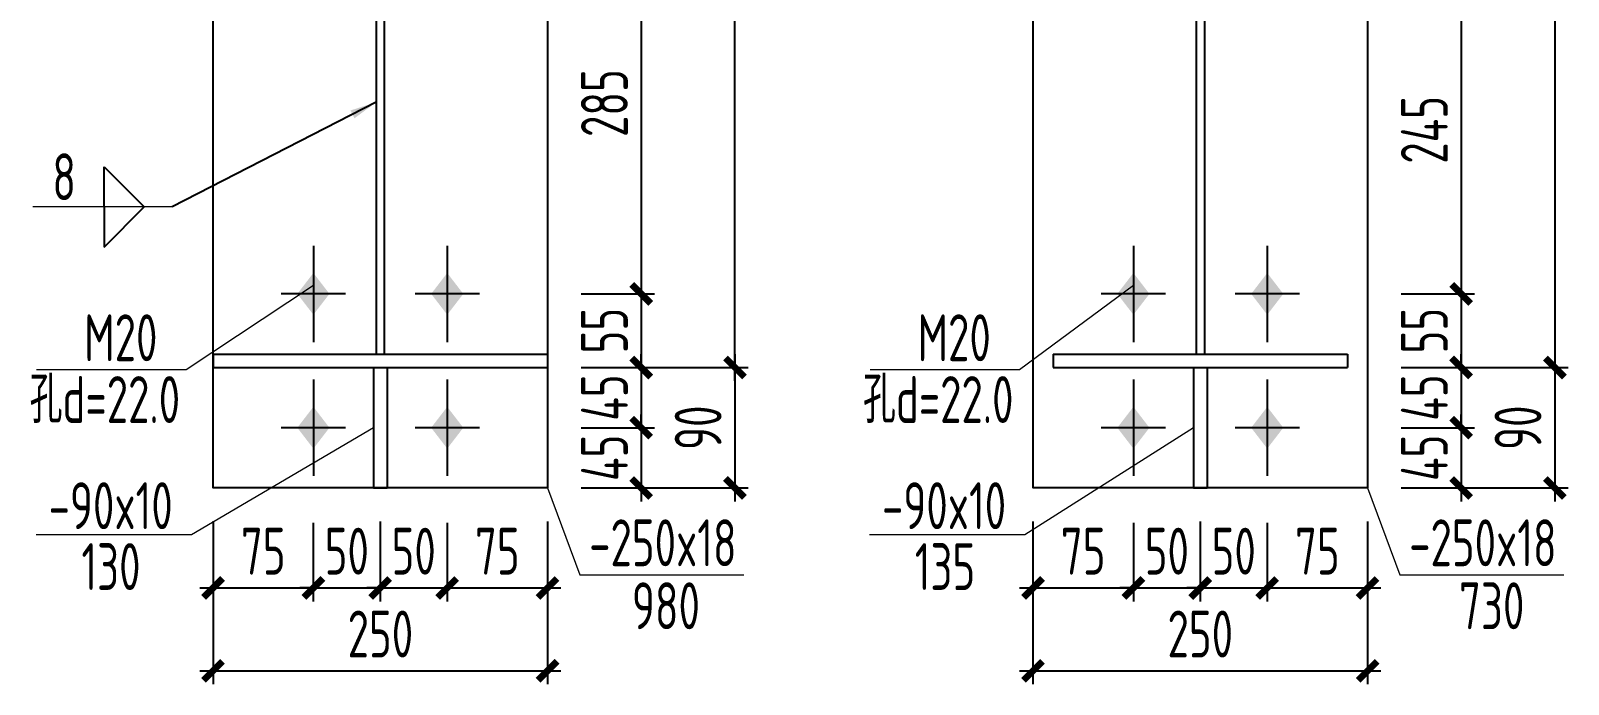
# Model space of a CAD drawing. Extents: x -3102990 to -851544, y -5293060 to -2540151.
# Drawn here: x -967672 to -956185, y -2648241 to -2643359 of the extents above; entities that cross this region are included whole.
import ezdxf

# ---------------------------------------------------------------- set-up
doc = ezdxf.new("R2010")
doc.units = 0
doc.header["$LTSCALE"] = 1000
doc.header["$PDMODE"] = 1
doc.linetypes.add('DOTE', pattern=[2.42, 2, -0.2, 0.02, -0.2])
doc.layers.get('0').update_dxf_attribs({"linetype": 'CONTINUOUS'})
doc.layers.get('Defpoints').update_dxf_attribs({"linetype": 'CONTINUOUS'})
for name, color, linetype in [('10', 7, 'CONTINUOUS'), ('AXIS', 253, 'DOTE'), ('COLU', 7, 'CONTINUOUS'), ('DIM', 3, 'CONTINUOUS'), ('TEXT', 7, 'CONTINUOUS'), ('WELD', 7, 'CONTINUOUS')]:
    doc.layers.add(name, color=color, linetype=linetype)
doc.styles.add('TSSD_Dimension', font='tssdeng.shx', dxfattribs={"width": 0.7, "bigfont": 'Hztxt.shx'})
doc.styles.add('TSSD_Rein', font='Tssdeng.shx', dxfattribs={"width": 0.75, "bigfont": 'hztxt.shx'})
doc.dimstyles.new('TSSD_10_100', dxfattribs={"dimtxt": 350, "dimasz": 100, "dimexe": 100, "dimexo": 250, "dimgap": 100, "dimtad": 1, "dimdec": 0, "dimlfac": 0.1, "dimzin": 0, "dimdsep": 46, "dimtxsty": 'TSSD_Dimension', "dimblk": 'ARCHTICK', "dimcen": 0, "dimdle": 100, "dimclrt": 7, "dimadec": 0, "dimazin": 0, "dimtfac": 1, "dimtdec": 0, "dimtix": 1, "dimtmove": 2, "dimatfit": 3, "dimldrblk": 'ARCHTICK', "dimfxl": 1, "dimtolj": 1, "dimtzin": 0, "dimarcsym": 0})
doc.dimstyles.new('TSSD_LEADER_STYLE_200.0', dxfattribs={"dimtxt": 700, "dimasz": 200, "dimexe": 200, "dimexo": 500, "dimgap": 0.09, "dimtad": 0, "dimtih": 1, "dimtoh": 1, "dimdec": 4, "dimzin": 0, "dimdsep": 46, "dimtxsty": 'Standard', "dimcen": 0.09, "dimdle": 200, "dimclrt": 7, "dimadec": 0, "dimazin": 0, "dimtfac": 1, "dimtdec": 4, "dimtofl": 0, "dimtmove": 0, "dimatfit": 3, "dimfxl": 1, "dimtolj": 1, "dimtzin": 0, "dimarcsym": 0})

# ---------------------------------------------------------------- blocks, each defined once
blk = doc.blocks.new('A$C5C7C78FF')
at = {"layer": '10', "color": 0}
blk.add_solid([(27.2, -141.2, -192), (-72.8, -11.2, -192), (127.2, -11.2, -192), (27.2, 118.8, -192)], dxfattribs=at)
at = {"layer": 'AXIS', "color": 0, "linetype": 'ByBlock'}
for p, q in [((27.2, -311.2, -192), (27.2, 288.8, -192)), ((227.2, -11.2, -192), (-172.8, -11.2, -192))]:
    blk.add_line(p, q, dxfattribs=at)
blk = doc.blocks.new('_ArchTick')
at = {"color": 0, "const_width": 0.5}
blk.add_lwpolyline([(-0.71, -0.71), (0.71, 0.71)], dxfattribs=at)
blk = doc.blocks.new('*D828')
at = {"layer": 'Defpoints', "color": 0}
for p in [(-963811, -2645325), (-963811, -2645875), (-963111, -2645875)]:
    blk.add_point(p, dxfattribs=at)
at = {"layer": 'DIM', "color": 0, "lineweight": -2}
for p, q in [((-963561, -2645325), (-963011, -2645325)), ((-963111, -2645225), (-963111, -2645975)), ((-963561, -2645875), (-963011, -2645875))]:
    blk.add_line(p, q, dxfattribs=at)
at = {"layer": 'DIM', "color": 0, "lineweight": -2, "xscale": 100, "yscale": 100, "zscale": 100}
for p, rotation in [((-963111, -2645325), 90), ((-963111, -2645875), 270)]:
    blk.add_blockref('_ArchTick', p, dxfattribs=dict(at, rotation=rotation))
at = {"layer": 'DIM', "color": 7, "insert": (-963386, -2645600), "char_height": 350, "attachment_point": 5, "rotation": 90, "style": 'TSSD_Dimension'}
blk.add_mtext('\\A1;55', dxfattribs=at)
blk = doc.blocks.new('*D829')
at = {"layer": 'Defpoints', "color": 0}
for p in [(-963811, -2645875), (-963811, -2646325), (-963111, -2646325)]:
    blk.add_point(p, dxfattribs=at)
at = {"layer": 'DIM', "color": 0, "lineweight": -2}
for p, q in [((-963111, -2645875), (-963111, -2645775)), ((-963561, -2645875), (-963011, -2645875)), ((-963111, -2645875), (-963111, -2646325)), ((-963561, -2646325), (-963011, -2646325)), ((-963111, -2646325), (-963111, -2646425))]:
    blk.add_line(p, q, dxfattribs=at)
at = {"layer": 'DIM', "color": 0, "lineweight": -2, "xscale": 100, "yscale": 100, "zscale": 100}
for p, rotation in [((-963111, -2645875), 270), ((-963111, -2646325), 90)]:
    blk.add_blockref('_ArchTick', p, dxfattribs=dict(at, rotation=rotation))
at = {"layer": 'DIM', "color": 7, "insert": (-963386, -2646100), "char_height": 350, "attachment_point": 5, "rotation": 90, "style": 'TSSD_Dimension'}
blk.add_mtext('\\A1;45', dxfattribs=at)
blk = doc.blocks.new('*D830')
at = {"layer": 'Defpoints', "color": 0}
for p in [(-963811, -2646325), (-963811, -2646775), (-963111, -2646775)]:
    blk.add_point(p, dxfattribs=at)
at = {"layer": 'DIM', "color": 0, "lineweight": -2}
for p, q in [((-963111, -2646325), (-963111, -2646225)), ((-963561, -2646325), (-963011, -2646325)), ((-963111, -2646325), (-963111, -2646775)), ((-963561, -2646775), (-963011, -2646775)), ((-963111, -2646775), (-963111, -2646875))]:
    blk.add_line(p, q, dxfattribs=at)
at = {"layer": 'DIM', "color": 0, "lineweight": -2, "xscale": 100, "yscale": 100, "zscale": 100}
for p, rotation in [((-963111, -2646325), 270), ((-963111, -2646775), 90)]:
    blk.add_blockref('_ArchTick', p, dxfattribs=dict(at, rotation=rotation))
at = {"layer": 'DIM', "color": 7, "insert": (-963386, -2646550), "char_height": 350, "attachment_point": 5, "rotation": 90, "style": 'TSSD_Dimension'}
blk.add_mtext('\\A1;45', dxfattribs=at)
blk = doc.blocks.new('*D831')
at = {"layer": 'Defpoints', "color": 0}
for p in [(-966310, -2646773), (-965561, -2646785), (-965561, -2647522)]:
    blk.add_point(p, dxfattribs=at)
at = {"layer": 'DIM', "color": 0, "lineweight": -2}
for p, q in [((-966310, -2647023), (-966310, -2647622)), ((-965561, -2647035), (-965561, -2647622)), ((-966410, -2647522), (-965461, -2647522))]:
    blk.add_line(p, q, dxfattribs=at)
at = {"layer": 'DIM', "color": 0, "lineweight": -2, "xscale": 100, "yscale": 100, "zscale": 100, "rotation": 180}
blk.add_blockref('_ArchTick', (-966310, -2647522), dxfattribs=at)
at = {"layer": 'DIM', "color": 0, "lineweight": -2, "xscale": 100, "yscale": 100, "zscale": 100}
blk.add_blockref('_ArchTick', (-965561, -2647522), dxfattribs=at)
at = {"layer": 'DIM', "color": 7, "insert": (-965935, -2647247), "char_height": 350, "attachment_point": 5, "style": 'TSSD_Dimension'}
blk.add_mtext('\\A1;75', dxfattribs=at)
blk = doc.blocks.new('*D832')
at = {"layer": 'Defpoints', "color": 0}
for p in [(-965561, -2646785), (-965061, -2646775), (-965061, -2647522)]:
    blk.add_point(p, dxfattribs=at)
at = {"layer": 'DIM', "color": 0, "lineweight": -2}
for p, q in [((-965561, -2647035), (-965561, -2647622)), ((-965061, -2647025), (-965061, -2647622)), ((-965561, -2647522), (-965661, -2647522)), ((-965561, -2647522), (-965061, -2647522)), ((-965061, -2647522), (-964961, -2647522))]:
    blk.add_line(p, q, dxfattribs=at)
at = {"layer": 'DIM', "color": 0, "lineweight": -2, "xscale": 100, "yscale": 100, "zscale": 100}
blk.add_blockref('_ArchTick', (-965561, -2647522), dxfattribs=at)
at = {"layer": 'DIM', "color": 0, "lineweight": -2, "xscale": 100, "yscale": 100, "zscale": 100, "rotation": 180}
blk.add_blockref('_ArchTick', (-965061, -2647522), dxfattribs=at)
at = {"layer": 'DIM', "color": 7, "insert": (-965311, -2647247), "char_height": 350, "attachment_point": 5, "style": 'TSSD_Dimension'}
blk.add_mtext('\\A1;50', dxfattribs=at)
blk = doc.blocks.new('*D833')
at = {"layer": 'Defpoints', "color": 0}
for p in [(-965061, -2646775), (-964561, -2646785), (-964561, -2647522)]:
    blk.add_point(p, dxfattribs=at)
at = {"layer": 'DIM', "color": 0, "lineweight": -2}
for p, q in [((-965061, -2647025), (-965061, -2647622)), ((-964561, -2647035), (-964561, -2647622)), ((-965061, -2647522), (-965161, -2647522)), ((-965061, -2647522), (-964561, -2647522)), ((-964561, -2647522), (-964461, -2647522))]:
    blk.add_line(p, q, dxfattribs=at)
at = {"layer": 'DIM', "color": 0, "lineweight": -2, "xscale": 100, "yscale": 100, "zscale": 100}
blk.add_blockref('_ArchTick', (-965061, -2647522), dxfattribs=at)
at = {"layer": 'DIM', "color": 0, "lineweight": -2, "xscale": 100, "yscale": 100, "zscale": 100, "rotation": 180}
blk.add_blockref('_ArchTick', (-964561, -2647522), dxfattribs=at)
at = {"layer": 'DIM', "color": 7, "insert": (-964811, -2647247), "char_height": 350, "attachment_point": 5, "style": 'TSSD_Dimension'}
blk.add_mtext('\\A1;50', dxfattribs=at)
blk = doc.blocks.new('*D834')
at = {"layer": 'Defpoints', "color": 0}
for p in [(-964561, -2646785), (-963811, -2646775), (-963811, -2647522)]:
    blk.add_point(p, dxfattribs=at)
at = {"layer": 'DIM', "color": 0, "lineweight": -2}
for p, q in [((-964561, -2647035), (-964561, -2647622)), ((-963811, -2647025), (-963811, -2647622)), ((-964661, -2647522), (-963711, -2647522))]:
    blk.add_line(p, q, dxfattribs=at)
at = {"layer": 'DIM', "color": 0, "lineweight": -2, "xscale": 100, "yscale": 100, "zscale": 100, "rotation": 180}
blk.add_blockref('_ArchTick', (-964561, -2647522), dxfattribs=at)
at = {"layer": 'DIM', "color": 0, "lineweight": -2, "xscale": 100, "yscale": 100, "zscale": 100}
blk.add_blockref('_ArchTick', (-963811, -2647522), dxfattribs=at)
at = {"layer": 'DIM', "color": 7, "insert": (-964186, -2647247), "char_height": 350, "attachment_point": 5, "style": 'TSSD_Dimension'}
blk.add_mtext('\\A1;75', dxfattribs=at)
blk = doc.blocks.new('*D835')
at = {"layer": 'Defpoints', "color": 0}
for p in [(-966310, -2646773), (-963811, -2646775), (-963811, -2648141)]:
    blk.add_point(p, dxfattribs=at)
at = {"layer": 'DIM', "color": 0, "lineweight": -2}
for p, q in [((-966310, -2647023), (-966310, -2648241)), ((-963811, -2647025), (-963811, -2648241)), ((-966410, -2648141), (-963711, -2648141))]:
    blk.add_line(p, q, dxfattribs=at)
at = {"layer": 'DIM', "color": 0, "lineweight": -2, "xscale": 100, "yscale": 100, "zscale": 100, "rotation": 180}
blk.add_blockref('_ArchTick', (-966310, -2648141), dxfattribs=at)
at = {"layer": 'DIM', "color": 0, "lineweight": -2, "xscale": 100, "yscale": 100, "zscale": 100}
blk.add_blockref('_ArchTick', (-963811, -2648141), dxfattribs=at)
at = {"layer": 'DIM', "color": 7, "insert": (-965060, -2647866), "char_height": 350, "attachment_point": 5, "style": 'TSSD_Dimension'}
blk.add_mtext('\\A1;250', dxfattribs=at)
blk = doc.blocks.new('_WELD004')
at = {"color": 0, "linetype": 'ByBlock'}
for p, q in [((0, 1), (1, 0)), ((0, 0), (0, 1))]:
    blk.add_line(p, q, dxfattribs=at)
blk = doc.blocks.new('*D837')
at = {"layer": 'Defpoints', "color": 0}
for p in [(-963811, -2645875), (-963811, -2646775), (-962411, -2646775)]:
    blk.add_point(p, dxfattribs=at)
at = {"layer": 'DIM', "color": 0, "lineweight": -2}
for p, q in [((-962411, -2645775), (-962411, -2646875)), ((-963561, -2645875), (-962311, -2645875)), ((-963561, -2646775), (-962311, -2646775))]:
    blk.add_line(p, q, dxfattribs=at)
at = {"layer": 'DIM', "color": 0, "lineweight": -2, "xscale": 100, "yscale": 100, "zscale": 100}
for p, rotation in [((-962411, -2645875), 90), ((-962411, -2646775), 270)]:
    blk.add_blockref('_ArchTick', p, dxfattribs=dict(at, rotation=rotation))
at = {"layer": 'DIM', "color": 7, "insert": (-962686, -2646325), "char_height": 350, "attachment_point": 5, "rotation": 90, "style": 'TSSD_Dimension'}
blk.add_mtext('\\A1;90', dxfattribs=at)
blk = doc.blocks.new('*D838')
at = {"layer": 'Defpoints', "color": 0, "ltscale": 1.5}
for p in [(-963811, -2637875), (-962411, -2637875), (-963811, -2645875)]:
    blk.add_point(p, dxfattribs=at)
at = {"layer": 'DIM', "color": 0, "lineweight": -2, "ltscale": 1.5}
for p, q in [((-962411, -2645975), (-962411, -2637775)), ((-963561, -2637875), (-962311, -2637875)), ((-963561, -2645875), (-962311, -2645875))]:
    blk.add_line(p, q, dxfattribs=at)
at = {"layer": 'DIM', "color": 0, "lineweight": -2, "ltscale": 1.5, "xscale": 100, "yscale": 100, "zscale": 100}
for p, rotation in [((-962411, -2637875), 90), ((-962411, -2645875), 270)]:
    blk.add_blockref('_ArchTick', p, dxfattribs=dict(at, rotation=rotation))
at = {"layer": 'DIM', "color": 7, "ltscale": 1.5, "insert": (-962686, -2641875), "char_height": 350, "attachment_point": 5, "rotation": 90, "style": 'TSSD_Dimension'}
blk.add_mtext('\\A1;800', dxfattribs=at)
blk = doc.blocks.new('*D842')
at = {"layer": 'Defpoints', "color": 0}
for p in [(-957684, -2645325), (-957684, -2645875), (-956985, -2645875)]:
    blk.add_point(p, dxfattribs=at)
at = {"layer": 'DIM', "color": 0, "lineweight": -2}
for p, q in [((-957434, -2645325), (-956885, -2645325)), ((-956985, -2645225), (-956985, -2645975)), ((-957434, -2645875), (-956885, -2645875))]:
    blk.add_line(p, q, dxfattribs=at)
at = {"layer": 'DIM', "color": 0, "lineweight": -2, "xscale": 100, "yscale": 100, "zscale": 100}
for p, rotation in [((-956985, -2645325), 90), ((-956985, -2645875), 270)]:
    blk.add_blockref('_ArchTick', p, dxfattribs=dict(at, rotation=rotation))
at = {"layer": 'DIM', "color": 7, "insert": (-957260, -2645600), "char_height": 350, "attachment_point": 5, "rotation": 90, "style": 'TSSD_Dimension'}
blk.add_mtext('\\A1;55', dxfattribs=at)
blk = doc.blocks.new('*D843')
at = {"layer": 'Defpoints', "color": 0}
for p in [(-957684, -2645875), (-957684, -2646325), (-956985, -2646325)]:
    blk.add_point(p, dxfattribs=at)
at = {"layer": 'DIM', "color": 0, "lineweight": -2}
for p, q in [((-956985, -2645875), (-956985, -2645775)), ((-957434, -2645875), (-956885, -2645875)), ((-956985, -2645875), (-956985, -2646325)), ((-957434, -2646325), (-956885, -2646325)), ((-956985, -2646325), (-956985, -2646425))]:
    blk.add_line(p, q, dxfattribs=at)
at = {"layer": 'DIM', "color": 0, "lineweight": -2, "xscale": 100, "yscale": 100, "zscale": 100}
for p, rotation in [((-956985, -2645875), 270), ((-956985, -2646325), 90)]:
    blk.add_blockref('_ArchTick', p, dxfattribs=dict(at, rotation=rotation))
at = {"layer": 'DIM', "color": 7, "insert": (-957260, -2646100), "char_height": 350, "attachment_point": 5, "rotation": 90, "style": 'TSSD_Dimension'}
blk.add_mtext('\\A1;45', dxfattribs=at)
blk = doc.blocks.new('*D844')
at = {"layer": 'Defpoints', "color": 0}
for p in [(-957684, -2646325), (-957684, -2646775), (-956985, -2646775)]:
    blk.add_point(p, dxfattribs=at)
at = {"layer": 'DIM', "color": 0, "lineweight": -2}
for p, q in [((-956985, -2646325), (-956985, -2646225)), ((-957434, -2646325), (-956885, -2646325)), ((-956985, -2646325), (-956985, -2646775)), ((-957434, -2646775), (-956885, -2646775)), ((-956985, -2646775), (-956985, -2646875))]:
    blk.add_line(p, q, dxfattribs=at)
at = {"layer": 'DIM', "color": 0, "lineweight": -2, "xscale": 100, "yscale": 100, "zscale": 100}
for p, rotation in [((-956985, -2646325), 270), ((-956985, -2646775), 90)]:
    blk.add_blockref('_ArchTick', p, dxfattribs=dict(at, rotation=rotation))
at = {"layer": 'DIM', "color": 7, "insert": (-957260, -2646550), "char_height": 350, "attachment_point": 5, "rotation": 90, "style": 'TSSD_Dimension'}
blk.add_mtext('\\A1;45', dxfattribs=at)
blk = doc.blocks.new('*D845')
at = {"layer": 'Defpoints', "color": 0}
for p in [(-960184, -2646775), (-959434, -2646785), (-959434, -2647522)]:
    blk.add_point(p, dxfattribs=at)
at = {"layer": 'DIM', "color": 0, "lineweight": -2}
for p, q in [((-960184, -2647025), (-960184, -2647622)), ((-959434, -2647035), (-959434, -2647622)), ((-960284, -2647522), (-959334, -2647522))]:
    blk.add_line(p, q, dxfattribs=at)
at = {"layer": 'DIM', "color": 0, "lineweight": -2, "xscale": 100, "yscale": 100, "zscale": 100, "rotation": 180}
blk.add_blockref('_ArchTick', (-960184, -2647522), dxfattribs=at)
at = {"layer": 'DIM', "color": 0, "lineweight": -2, "xscale": 100, "yscale": 100, "zscale": 100}
blk.add_blockref('_ArchTick', (-959434, -2647522), dxfattribs=at)
at = {"layer": 'DIM', "color": 7, "insert": (-959809, -2647247), "char_height": 350, "attachment_point": 5, "style": 'TSSD_Dimension'}
blk.add_mtext('\\A1;75', dxfattribs=at)
blk = doc.blocks.new('*D846')
at = {"layer": 'Defpoints', "color": 0}
for p in [(-959434, -2646785), (-958934, -2646775), (-958934, -2647522)]:
    blk.add_point(p, dxfattribs=at)
at = {"layer": 'DIM', "color": 0, "lineweight": -2}
for p, q in [((-959434, -2647035), (-959434, -2647622)), ((-958934, -2647025), (-958934, -2647622)), ((-959434, -2647522), (-959534, -2647522)), ((-959434, -2647522), (-958934, -2647522)), ((-958934, -2647522), (-958834, -2647522))]:
    blk.add_line(p, q, dxfattribs=at)
at = {"layer": 'DIM', "color": 0, "lineweight": -2, "xscale": 100, "yscale": 100, "zscale": 100}
blk.add_blockref('_ArchTick', (-959434, -2647522), dxfattribs=at)
at = {"layer": 'DIM', "color": 0, "lineweight": -2, "xscale": 100, "yscale": 100, "zscale": 100, "rotation": 180}
blk.add_blockref('_ArchTick', (-958934, -2647522), dxfattribs=at)
at = {"layer": 'DIM', "color": 7, "insert": (-959184, -2647247), "char_height": 350, "attachment_point": 5, "style": 'TSSD_Dimension'}
blk.add_mtext('\\A1;50', dxfattribs=at)
blk = doc.blocks.new('*D847')
at = {"layer": 'Defpoints', "color": 0}
for p in [(-958934, -2646775), (-958434, -2646785), (-958434, -2647522)]:
    blk.add_point(p, dxfattribs=at)
at = {"layer": 'DIM', "color": 0, "lineweight": -2}
for p, q in [((-958934, -2647025), (-958934, -2647622)), ((-958434, -2647035), (-958434, -2647622)), ((-958934, -2647522), (-959034, -2647522)), ((-958934, -2647522), (-958434, -2647522)), ((-958434, -2647522), (-958334, -2647522))]:
    blk.add_line(p, q, dxfattribs=at)
at = {"layer": 'DIM', "color": 0, "lineweight": -2, "xscale": 100, "yscale": 100, "zscale": 100}
blk.add_blockref('_ArchTick', (-958934, -2647522), dxfattribs=at)
at = {"layer": 'DIM', "color": 0, "lineweight": -2, "xscale": 100, "yscale": 100, "zscale": 100, "rotation": 180}
blk.add_blockref('_ArchTick', (-958434, -2647522), dxfattribs=at)
at = {"layer": 'DIM', "color": 7, "insert": (-958684, -2647247), "char_height": 350, "attachment_point": 5, "style": 'TSSD_Dimension'}
blk.add_mtext('\\A1;50', dxfattribs=at)
blk = doc.blocks.new('*D848')
at = {"layer": 'Defpoints', "color": 0}
for p in [(-958434, -2646785), (-957684, -2646775), (-957684, -2647522)]:
    blk.add_point(p, dxfattribs=at)
at = {"layer": 'DIM', "color": 0, "lineweight": -2}
for p, q in [((-958434, -2647035), (-958434, -2647622)), ((-957684, -2647025), (-957684, -2647622)), ((-958534, -2647522), (-957584, -2647522))]:
    blk.add_line(p, q, dxfattribs=at)
at = {"layer": 'DIM', "color": 0, "lineweight": -2, "xscale": 100, "yscale": 100, "zscale": 100, "rotation": 180}
blk.add_blockref('_ArchTick', (-958434, -2647522), dxfattribs=at)
at = {"layer": 'DIM', "color": 0, "lineweight": -2, "xscale": 100, "yscale": 100, "zscale": 100}
blk.add_blockref('_ArchTick', (-957684, -2647522), dxfattribs=at)
at = {"layer": 'DIM', "color": 7, "insert": (-958059, -2647247), "char_height": 350, "attachment_point": 5, "style": 'TSSD_Dimension'}
blk.add_mtext('\\A1;75', dxfattribs=at)
blk = doc.blocks.new('*D849')
at = {"layer": 'Defpoints', "color": 0}
for p in [(-960184, -2646775), (-957684, -2646775), (-957684, -2648141)]:
    blk.add_point(p, dxfattribs=at)
at = {"layer": 'DIM', "color": 0, "lineweight": -2}
for p, q in [((-960184, -2647025), (-960184, -2648241)), ((-957684, -2647025), (-957684, -2648241)), ((-960284, -2648141), (-957584, -2648141))]:
    blk.add_line(p, q, dxfattribs=at)
at = {"layer": 'DIM', "color": 0, "lineweight": -2, "xscale": 100, "yscale": 100, "zscale": 100, "rotation": 180}
blk.add_blockref('_ArchTick', (-960184, -2648141), dxfattribs=at)
at = {"layer": 'DIM', "color": 0, "lineweight": -2, "xscale": 100, "yscale": 100, "zscale": 100}
blk.add_blockref('_ArchTick', (-957684, -2648141), dxfattribs=at)
at = {"layer": 'DIM', "color": 7, "insert": (-958934, -2647866), "char_height": 350, "attachment_point": 5, "style": 'TSSD_Dimension'}
blk.add_mtext('\\A1;250', dxfattribs=at)
blk = doc.blocks.new('*D851')
at = {"layer": 'Defpoints', "color": 0}
for p in [(-957684, -2645875), (-957684, -2646775), (-956285, -2646775)]:
    blk.add_point(p, dxfattribs=at)
at = {"layer": 'DIM', "color": 0, "lineweight": -2}
for p, q in [((-956285, -2645775), (-956285, -2646875)), ((-957434, -2645875), (-956185, -2645875)), ((-957434, -2646775), (-956185, -2646775))]:
    blk.add_line(p, q, dxfattribs=at)
at = {"layer": 'DIM', "color": 0, "lineweight": -2, "xscale": 100, "yscale": 100, "zscale": 100}
for p, rotation in [((-956285, -2645875), 90), ((-956285, -2646775), 270)]:
    blk.add_blockref('_ArchTick', p, dxfattribs=dict(at, rotation=rotation))
at = {"layer": 'DIM', "color": 7, "insert": (-956560, -2646325), "char_height": 350, "attachment_point": 5, "rotation": 90, "style": 'TSSD_Dimension'}
blk.add_mtext('\\A1;90', dxfattribs=at)
blk = doc.blocks.new('*D852')
at = {"layer": 'Defpoints', "color": 0}
for p in [(-957684, -2639875), (-957684, -2645875), (-956285, -2645875)]:
    blk.add_point(p, dxfattribs=at)
at = {"layer": 'DIM', "color": 0, "lineweight": -2}
for p, q in [((-956285, -2639775), (-956285, -2645975)), ((-957434, -2639875), (-956185, -2639875)), ((-957434, -2645875), (-956185, -2645875))]:
    blk.add_line(p, q, dxfattribs=at)
at = {"layer": 'DIM', "color": 0, "lineweight": -2, "xscale": 100, "yscale": 100, "zscale": 100}
for p, rotation in [((-956285, -2639875), 90), ((-956285, -2645875), 270)]:
    blk.add_blockref('_ArchTick', p, dxfattribs=dict(at, rotation=rotation))
at = {"layer": 'DIM', "color": 7, "insert": (-956560, -2642875), "char_height": 350, "attachment_point": 5, "rotation": 90, "style": 'TSSD_Dimension'}
blk.add_mtext('\\A1;600', dxfattribs=at)
blk = doc.blocks.new('*D867')
at = {"layer": 'Defpoints', "color": 0, "ltscale": 1.5}
for p in [(-963811, -2642475), (-963811, -2645325), (-963111, -2645325)]:
    blk.add_point(p, dxfattribs=at)
at = {"layer": 'DIM', "color": 0, "lineweight": -2, "ltscale": 1.5}
for p, q in [((-963111, -2642375), (-963111, -2645425)), ((-963561, -2642475), (-963011, -2642475)), ((-963561, -2645325), (-963011, -2645325))]:
    blk.add_line(p, q, dxfattribs=at)
at = {"layer": 'DIM', "color": 0, "lineweight": -2, "ltscale": 1.5, "xscale": 100, "yscale": 100, "zscale": 100}
for p, rotation in [((-963111, -2642475), 90), ((-963111, -2645325), 270)]:
    blk.add_blockref('_ArchTick', p, dxfattribs=dict(at, rotation=rotation))
at = {"layer": 'DIM', "color": 7, "ltscale": 1.5, "insert": (-963386, -2643900), "char_height": 350, "attachment_point": 5, "rotation": 90, "style": 'TSSD_Dimension'}
blk.add_mtext('\\A1;285', dxfattribs=at)
blk = doc.blocks.new('*D868')
at = {"layer": 'Defpoints', "color": 0, "ltscale": 1.5}
for p in [(-957683, -2642875), (-957684, -2645325, -288), (-956985, -2645325)]:
    blk.add_point(p, dxfattribs=at)
at = {"layer": 'DIM', "color": 0, "lineweight": -2, "ltscale": 1.5}
for p, q in [((-956985, -2642775), (-956985, -2645425)), ((-957433, -2642875), (-956885, -2642875)), ((-957434, -2645325), (-956885, -2645325))]:
    blk.add_line(p, q, dxfattribs=at)
at = {"layer": 'DIM', "color": 0, "lineweight": -2, "ltscale": 1.5, "xscale": 100, "yscale": 100, "zscale": 100}
for p, rotation in [((-956985, -2642875), 90), ((-956985, -2645325), 270)]:
    blk.add_blockref('_ArchTick', p, dxfattribs=dict(at, rotation=rotation))
at = {"layer": 'DIM', "color": 7, "lineweight": 5, "ltscale": 1.5, "insert": (-957260, -2644100), "char_height": 350, "attachment_point": 5, "rotation": 90, "style": 'TSSD_Dimension'}
blk.add_mtext('\\A1;245', dxfattribs=at)

msp = doc.modelspace()

# ---------------------------------------------------------------- linework, layer by layer
at = {"layer": 'COLU', "linetype": 'ByBlock'}
for p, q in [((-965090.5, -2637974.86, -288), (-965090.5, -2645774.86, -288)), ((-965030.5, -2637974.86, -288), (-965030.5, -2645774.86, -288)), ((-958963.8, -2639974.86, -288), (-958963.8, -2645774.86, -288)), ((-958903.8, -2639974.86, -288), (-958903.8, -2645774.86, -288)), ((-963810.5, -2644574.86, -288), (-963810.5, -2644674.86, -288)), ((-966310.5, -2645774.86, -288), (-963810.5, -2645774.86, -288)), ((-966310.5, -2645774.86, -288), (-966310.5, -2645874.86, -288)), ((-963810.5, -2645774.86, -288), (-963810.5, -2645874.86, -288)), ((-960033.8, -2645774.86, -288), (-957833.8, -2645774.86, -288)), ((-960033.8, -2645774.86, -288), (-960033.8, -2645874.86, -288)), ((-957833.8, -2645774.86, -288), (-957833.8, -2645874.86, -288)), ((-966310.5, -2645874.86, -288), (-963810.5, -2645874.86, -288)), ((-965110.5, -2645874.86, -288), (-965110.5, -2646774.86, -288)), ((-965010.5, -2645874.86, -288), (-965010.5, -2646774.86, -288)), ((-960033.8, -2645874.86, -288), (-957833.8, -2645874.86, -288)), ((-958983.8, -2645874.86, -288), (-958983.8, -2646774.86, -288)), ((-958883.8, -2645874.86, -288), (-958883.8, -2646774.86, -288)), ((-965110.5, -2646774.86, -288), (-965010.5, -2646774.86, -288)), ((-958983.8, -2646774.86, -288), (-958883.8, -2646774.86, -288))]:
    msp.add_line(p, q, dxfattribs=at)
at = {"layer": 'COLU', "linetype": 'ByBlock', "lineweight": 9}
for p, q in [((-965560.5, -2645261.63, -288), (-966511.58, -2645891.24, -96)), ((-959433.8, -2645261.63, -288), (-960284.88, -2645891.24, -96)), ((-965110.5, -2646324.86, -288), (-966470.79, -2647123.97, -288)), ((-958983.8, -2646324.86, -288), (-960244.09, -2647123.97, -288)), ((-963810.5, -2646774.86, -288), (-963569.51, -2647423.38, -96)), ((-957683.8, -2646774.86, -288), (-957442.82, -2647423.38, -96)), ((-966470.79, -2647123.97, -288), (-967631.78, -2647123.97, -288)), ((-960244.09, -2647123.97, -288), (-961405.08, -2647123.97, -288)), ((-963569.51, -2647423.38, -96), (-962343.46, -2647423.38, -96)), ((-957442.82, -2647423.38, -96), (-956216.76, -2647423.38, -96))]:
    msp.add_line(p, q, dxfattribs=at)
at = {"layer": 'COLU', "elevation": -288}
for points in [[(-966310.5, -2636974.86), (-963810.5, -2636974.86), (-963810.5, -2646774.86), (-966310.5, -2646774.86)], [(-960183.8, -2638974.86), (-957683.8, -2638974.86), (-957683.8, -2646774.86), (-960183.8, -2646774.86)]]:
    msp.add_lwpolyline(points, close=True, dxfattribs=at)
at = {"layer": 'TEXT', "lineweight": 9}
for p, q in [((-966511.58, -2645891.24, -96), (-967628.37, -2645891.24, -96)), ((-960284.88, -2645891.24, -96), (-961401.67, -2645891.24, -96))]:
    msp.add_line(p, q, dxfattribs=at)
at = {"layer": 'WELD', "lineweight": 9}
msp.add_line((-966614.67, -2644675.32, -576), (-967655.77, -2644675.32, -576), dxfattribs=at)

# ---------------------------------------------------------------- block references
at = {"layer": 'COLU', "linetype": 'ByBlock', "xscale": -1.199999999953434, "yscale": 1.199999999720603, "zscale": 1.200000000000045, "rotation": 180}
for p in [(-965593.17, -2645338.29, -57.6), (-964593.17, -2645338.29, -57.6), (-959466.47, -2645338.29, -57.6), (-958466.47, -2645338.29, -57.6), (-965593.17, -2646338.29, -57.6), (-964593.17, -2646338.29, -57.6), (-959466.47, -2646338.29, -57.6), (-958466.47, -2646338.29, -57.6)]:
    msp.add_blockref('A$C5C7C78FF', p, dxfattribs=at)
at = {"layer": 'WELD', "xscale": 300, "yscale": 300, "zscale": 300}
msp.add_blockref('_WELD004', (-967124.27, -2644675.32, -576), dxfattribs=at)
at = {"layer": 'WELD', "xscale": -300, "yscale": 300, "zscale": 300, "rotation": 180}
msp.add_blockref('_WELD004', (-967124.27, -2644675.32, -576), dxfattribs=at)

# ---------------------------------------------------------------- texts
at = {"layer": 'TEXT', "lineweight": 9, "style": 'TSSD_Rein', "width": 0.7}
for s, p in [('8', (-967510.88, -2644625.32, -576)), ('M20', (-967273.41, -2645827.78, -96)), ('M20', (-961046.71, -2645827.78, -96)), ('孔d=22.0', (-967680.58, -2646289.38, -96)), ('孔d=22.0', (-961453.88, -2646289.38, -96)), ('-90x10', (-967538.87, -2647082.36, -288)), ('-90x10', (-961312.17, -2647082.36, -288)), ('-250x18', (-963499.9, -2647359.52, -96)), ('-250x18', (-957373.2, -2647359.52, -96)), ('130', (-967293.55, -2647537.29, -288)), ('135', (-961066.86, -2647537.29, -288)), ('980', (-963180.96, -2647829.99, -96)), ('730', (-957000.68, -2647829.99, -96))]:
    msp.add_text(s, height=350, dxfattribs=at).set_placement(p)

# ---------------------------------------------------------------- dimensions: what is measured, and where the dimension line sits
at = {"layer": 'DIM', "ltscale": 1.5}
for base, p1, p2, picture, middle in [((-962411.5, -2637874.86), (-963810.5, -2645874.86), (-963810.5, -2637874.86), '*D838', (-962686.5, -2641874.86)), ((-963111.46, -2645324.86), (-963810.5, -2642474.86), (-963810.5, -2645324.86), '*D867', (-963386.46, -2643899.86))]:
    dim = msp.add_linear_dim(base=base, p1=p1, p2=p2, angle=90, dimstyle='TSSD_10_100', dxfattribs=at)
    dim.commit()
    dim.dimension.update_dxf_attribs({"geometry": picture, "text_midpoint": middle})
at = {"layer": 'DIM'}
for base, p1, p2, picture, middle in [((-956284.8, -2645874.86, -288), (-957683.8, -2639874.86, -288), (-957683.8, -2645874.86, -288), '*D852', (-956559.8, -2642874.86, -288)), ((-963111.46, -2645874.86, -288), (-963810.5, -2645324.86, -288), (-963810.5, -2645874.86, -288), '*D828', (-963386.46, -2645599.86, -288)), ((-956984.76, -2645874.86, -288), (-957683.8, -2645324.86, -288), (-957683.8, -2645874.86, -288), '*D842', (-957259.76, -2645599.86, -288)), ((-963111.46, -2646324.86, -288), (-963810.5, -2645874.86, -288), (-963810.5, -2646324.86, -288), '*D829', (-963386.46, -2646099.86, -288)), ((-962411.5, -2646774.86, -288), (-963810.5, -2645874.86, -288), (-963810.5, -2646774.86, -288), '*D837', (-962686.5, -2646324.86, -288)), ((-956984.76, -2646324.86, -288), (-957683.8, -2645874.86, -288), (-957683.8, -2646324.86, -288), '*D843', (-957259.76, -2646099.86, -288)), ((-956284.8, -2646774.86, -288), (-957683.8, -2645874.86, -288), (-957683.8, -2646774.86, -288), '*D851', (-956559.8, -2646324.86, -288)), ((-963111.46, -2646774.86, -288), (-963810.5, -2646324.86, -288), (-963810.5, -2646774.86, -288), '*D830', (-963386.46, -2646549.86, -288)), ((-956984.76, -2646774.86, -288), (-957683.8, -2646324.86, -288), (-957683.8, -2646774.86, -288), '*D844', (-957259.76, -2646549.86, -288))]:
    dim = msp.add_linear_dim(base=base, p1=p1, p2=p2, angle=90, dimstyle='TSSD_10_100', dxfattribs=at)
    dim.commit()
    dim.dimension.update_dxf_attribs({"geometry": picture, "text_midpoint": middle})
at = {"layer": 'DIM', "lineweight": 5, "ltscale": 1.5}
dim = msp.add_linear_dim(base=(-956984.76, -2645324.86), p1=(-957682.81, -2642874.86), p2=(-957683.8, -2645324.86, -288), angle=90, dimstyle='TSSD_10_100', dxfattribs=at)
dim.commit()
dim.dimension.update_dxf_attribs({"geometry": '*D868', "text_midpoint": (-957259.76, -2644099.86)})
at = {"layer": 'DIM'}
for base, p1, p2, picture, middle in [((-965560.5, -2647522.15, -288), (-966310.48, -2646773.28, -288), (-965560.5, -2646785.06, -288), '*D831', (-965935.49, -2647247.15, -288)), ((-963810.5, -2648141.12, -288), (-966310.48, -2646773.28, -288), (-963810.5, -2646774.86, -288), '*D835', (-965060.49, -2647866.12, -288)), ((-965060.5, -2647522.15, -288), (-965560.5, -2646785.06, -288), (-965060.5, -2646774.86, -288), '*D832', (-965310.5, -2647247.15, -288)), ((-964560.5, -2647522.15, -288), (-965060.5, -2646774.86, -288), (-964560.5, -2646785.06, -288), '*D833', (-964810.5, -2647247.15, -288)), ((-963810.5, -2647522.15, -288), (-964560.5, -2646785.06, -288), (-963810.5, -2646774.86, -288), '*D834', (-964185.5, -2647247.15, -288)), ((-959433.8, -2647522.15, -288), (-960183.8, -2646774.86, -288), (-959433.8, -2646785.06, -288), '*D845', (-959808.8, -2647247.15, -288)), ((-957683.8, -2648141.12, -288), (-960183.8, -2646774.86, -288), (-957683.8, -2646774.86, -288), '*D849', (-958933.8, -2647866.12, -288)), ((-958933.8, -2647522.15, -288), (-959433.8, -2646785.06, -288), (-958933.8, -2646774.86, -288), '*D846', (-959183.8, -2647247.15, -288)), ((-958433.8, -2647522.15, -288), (-958933.8, -2646774.86, -288), (-958433.8, -2646785.06, -288), '*D847', (-958683.8, -2647247.15, -288)), ((-957683.8, -2647522.15, -288), (-958433.8, -2646785.06, -288), (-957683.8, -2646774.86, -288), '*D848', (-958058.8, -2647247.15, -288))]:
    dim = msp.add_linear_dim(base=base, p1=p1, p2=p2, dimstyle='TSSD_10_100', dxfattribs=at)
    dim.commit()
    dim.dimension.update_dxf_attribs({"geometry": picture, "text_midpoint": middle})

# ---------------------------------------------------------------- leaders
at = {"layer": 'WELD', "lineweight": 9}
msp.add_leader([(-965090.5, -2643892.76, -576), (-966614.67, -2644675.32, -576)], dimstyle='TSSD_LEADER_STYLE_200.0', dxfattribs=at)

doc.saveas('drawing.dxf')
